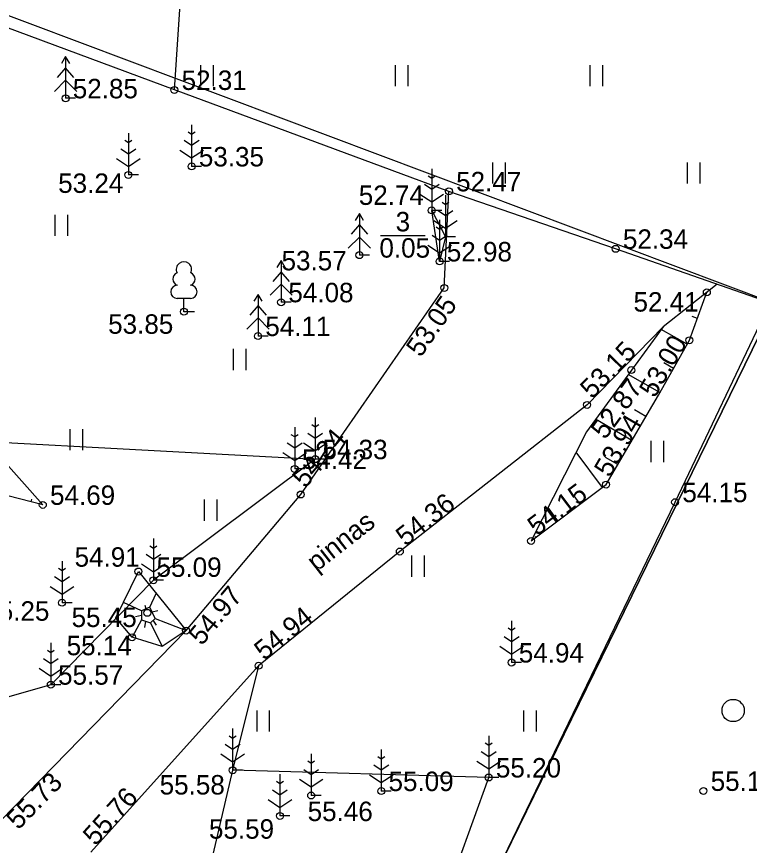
# Model space of a CAD drawing. Extents: x 640971 to 641161, y 6456707 to 6456846.
# Drawn here: x 641063.06 to 641089.42, y 6456775.13 to 6456804.96 of the extents above; entities that cross this region are included whole.
import ezdxf

# ---------------------------------------------------------------- set-up
doc = ezdxf.new("R2010")
doc.units = 0
for name, color, linetype in [('AED', 7, 'Continuous'), ('HALJASTUS', 7, 'Continuous'), ('KORGUS', 7, 'Continuous'), ('PIIR', 7, 'Continuous'), ('PUU', 7, 'Continuous'), ('RELJEEF', 7, 'Continuous'), ('TEE', 7, 'Continuous')]:
    doc.layers.add(name, color=color, linetype=linetype)

msp = doc.modelspace()

# ---------------------------------------------------------------- linework, layer by layer
at = {"layer": 'AED'}
for points in [[(641090.166, 6456794.667), (641084.608, 6456796.606), (641078.61, 6456798.675), (641068.735, 6456802.324), (641053.136, 6456808.131), (641025.157, 6456818.977), (641018.588, 6456821.429)], [(641063.376, 6456739.24), (641067.788, 6456749.061), (641074.205, 6456762.168), (641078.019, 6456769.753), (641079.896, 6456773.292), (641086.747, 6456787.488), (641090.166, 6456794.667), (641093.266, 6456795.586), (641102.966, 6456793.166)]]:
    msp.add_lwpolyline(points, dxfattribs=at)
at = {"layer": 'HALJASTUS'}
for p, q in [((641069.678, 6456803.218), (641069.678, 6456802.457)), ((641070.133, 6456803.218), (641070.133, 6456802.457)), ((641076.678, 6456803.218), (641076.678, 6456802.457)), ((641077.133, 6456803.218), (641077.133, 6456802.457)), ((641083.678, 6456803.218), (641083.678, 6456802.457)), ((641084.133, 6456803.218), (641084.133, 6456802.457)), ((641080.178, 6456799.718), (641080.178, 6456798.957)), ((641080.633, 6456799.718), (641080.633, 6456798.957)), ((641087.178, 6456799.718), (641087.178, 6456798.957)), ((641087.633, 6456799.718), (641087.633, 6456798.957)), ((641064.432, 6456797.829), (641064.432, 6456797.068)), ((641064.887, 6456797.829), (641064.887, 6456797.068)), ((641070.849, 6456793.004), (641070.849, 6456792.242)), ((641071.304, 6456793.004), (641071.304, 6456792.242)), ((641064.979, 6456790.118), (641064.979, 6456789.357)), ((641065.434, 6456790.118), (641065.434, 6456789.357)), ((641085.872, 6456789.695), (641085.872, 6456788.934)), ((641086.327, 6456789.695), (641086.327, 6456788.934)), ((641069.805, 6456787.581), (641069.805, 6456786.82)), ((641070.26, 6456787.581), (641070.26, 6456786.82)), ((641077.266, 6456785.567), (641077.266, 6456784.806)), ((641077.721, 6456785.567), (641077.721, 6456784.806)), ((641071.763, 6456781.603), (641070.831, 6456777.838)), ((641071.695, 6456779.995), (641071.695, 6456779.234)), ((641072.15, 6456779.995), (641072.15, 6456779.234)), ((641081.296, 6456779.995), (641081.296, 6456779.234)), ((641081.751, 6456779.995), (641081.751, 6456779.234))]:
    msp.add_line(p, q, dxfattribs=at)
msp.add_lwpolyline([(641068.735, 6456802.324), (641069.037, 6456806.863), (641069.197, 6456820.226), (641075.607, 6456821.136)], dxfattribs=at)
for points in [[(641078.275, 6456796.153), (641077.993, 6456797.988), (641078.487, 6456797.04)], [(641049.761, 6456783.991), (641052.805, 6456787.41), (641055.525, 6456790.02), (641073.801, 6456789.035), (641067.981, 6456784.676), (641064.291, 6456780.92), (641059.032, 6456779.419), (641053.973, 6456780.733)], [(641068.625, 6456768.382), (641073.539, 6456768.537), (641077.794, 6456771.347), (641080.04, 6456777.579), (641070.831, 6456777.838)]]:
    msp.add_lwpolyline(points, close=True, dxfattribs=at)
msp.add_circle((641088.833, 6456779.989), 0.4, dxfattribs=at)
at = {"layer": 'KORGUS'}
for centre in [(641068.735, 6456802.324), (641064.82, 6456802.023), (641069.355, 6456799.571), (641067.081, 6456799.266), (641078.61, 6456798.675), (641077.993, 6456797.988), (641084.608, 6456796.606), (641075.389, 6456796.379), (641078.275, 6456796.153), (641078.443, 6456795.197), (641087.888, 6456795.043), (641072.575, 6456794.683), (641069.078, 6456794.344), (641071.746, 6456793.467), (641087.262, 6456793.314), (641085.172, 6456792.242), (641083.581, 6456790.989), (641073.801, 6456789.035), (641073.063, 6456788.684), (641084.263, 6456788.121), (641073.28, 6456787.764), (641086.747, 6456787.488), (641064.002, 6456787.391), (641081.567, 6456786.095), (641076.845, 6456785.712), (641067.441, 6456784.992), (641067.981, 6456784.676), (641064.695, 6456783.869), (641067.762, 6456783.505), (641069.157, 6456782.867), (641067.212, 6456782.626), (641071.763, 6456781.603), (641080.864, 6456781.717), (641064.291, 6456780.92), (641070.831, 6456777.838), (641080.04, 6456777.579), (641076.178, 6456777.091), (641087.766, 6456777.097), (641073.655, 6456776.931), (641072.53, 6456776.198)]:
    msp.add_circle(centre, 0.125, dxfattribs=at)
at = {"layer": 'PIIR'}
msp.add_lwpolyline([(641033.15, 6456816.15), (641090.33, 6456794.64), (641063.26, 6456739.26), (641008.51, 6456746.63)], close=True, dxfattribs=at)
msp.add_lwpolyline([(641072.81, 6456728.764), (641063.26, 6456739.26), (641090.33, 6456794.64), (641093.39, 6456795.58), (641103.092, 6456793.035)], dxfattribs=at)
at = {"layer": 'PUU'}
for p, q in [((641064.82, 6456803.523), (641064.67, 6456803.273)), ((641064.97, 6456803.273), (641064.82, 6456803.523)), ((641064.82, 6456803.523), (641064.82, 6456802.023)), ((641064.82, 6456803.123), (641064.52, 6456802.773)), ((641065.12, 6456802.773), (641064.82, 6456803.123)), ((641064.82, 6456802.673), (641064.42, 6456802.273)), ((641065.22, 6456802.273), (641064.82, 6456802.673)), ((641065.18, 6456802.023), (641064.82, 6456802.023)), ((641069.355, 6456801.071), (641069.355, 6456799.571)), ((641067.081, 6456800.766), (641067.081, 6456799.266)), ((641069.355, 6456800.721), (641069.231, 6456800.804)), ((641069.479, 6456800.804), (641069.355, 6456800.721)), ((641067.081, 6456800.416), (641066.957, 6456800.499)), ((641067.205, 6456800.499), (641067.081, 6456800.416)), ((641069.355, 6456800.321), (641069.088, 6456800.499)), ((641069.622, 6456800.499), (641069.355, 6456800.321)), ((641067.081, 6456800.016), (641066.814, 6456800.194)), ((641067.348, 6456800.194), (641067.081, 6456800.016)), ((641068.931, 6456800.16), (641069.355, 6456799.878)), ((641069.355, 6456799.878), (641069.779, 6456800.16)), ((641066.657, 6456799.855), (641067.081, 6456799.573)), ((641067.081, 6456799.573), (641067.505, 6456799.855)), ((641069.715, 6456799.571), (641069.355, 6456799.571)), ((641067.441, 6456799.266), (641067.081, 6456799.266)), ((641077.993, 6456799.488), (641077.993, 6456797.988)), ((641077.993, 6456799.138), (641077.869, 6456799.221)), ((641078.117, 6456799.221), (641077.993, 6456799.138)), ((641077.993, 6456798.738), (641077.726, 6456798.916)), ((641078.26, 6456798.916), (641077.993, 6456798.738)), ((641077.569, 6456798.577), (641077.993, 6456798.295)), ((641077.993, 6456798.295), (641078.417, 6456798.577)), ((641078.487, 6456798.54), (641078.487, 6456797.04)), ((641078.487, 6456798.19), (641078.363, 6456798.273)), ((641078.611, 6456798.273), (641078.487, 6456798.19)), ((641075.389, 6456797.879), (641075.239, 6456797.629)), ((641075.539, 6456797.629), (641075.389, 6456797.879)), ((641075.389, 6456797.879), (641075.389, 6456796.379)), ((641078.353, 6456797.988), (641077.993, 6456797.988)), ((641078.487, 6456797.79), (641078.22, 6456797.968)), ((641078.754, 6456797.968), (641078.487, 6456797.79)), ((641075.389, 6456797.479), (641075.089, 6456797.129)), ((641075.689, 6456797.129), (641075.389, 6456797.479)), ((641078.063, 6456797.629), (641078.487, 6456797.347)), ((641078.275, 6456797.653), (641078.275, 6456796.153)), ((641078.487, 6456797.347), (641078.911, 6456797.629)), ((641078.275, 6456797.303), (641078.151, 6456797.386)), ((641078.399, 6456797.386), (641078.275, 6456797.303)), ((641075.389, 6456797.029), (641074.989, 6456796.629)), ((641075.789, 6456796.629), (641075.389, 6456797.029)), ((641078.275, 6456796.903), (641078.008, 6456797.081)), ((641078.542, 6456797.081), (641078.275, 6456796.903)), ((641078.847, 6456797.04), (641078.487, 6456797.04)), ((641077.851, 6456796.742), (641078.275, 6456796.46)), ((641078.275, 6456796.46), (641078.699, 6456796.742)), ((641075.749, 6456796.379), (641075.389, 6456796.379)), ((641072.575, 6456796.183), (641072.425, 6456795.933)), ((641072.725, 6456795.933), (641072.575, 6456796.183)), ((641072.575, 6456796.183), (641072.575, 6456794.683)), ((641078.635, 6456796.153), (641078.275, 6456796.153)), ((641072.575, 6456795.783), (641072.275, 6456795.433)), ((641072.875, 6456795.433), (641072.575, 6456795.783)), ((641072.575, 6456795.333), (641072.175, 6456794.933)), ((641072.975, 6456794.933), (641072.575, 6456795.333)), ((641069.318, 6456794.819), (641068.838, 6456794.819)), ((641069.078, 6456794.344), (641069.078, 6456794.819)), ((641071.746, 6456794.967), (641071.596, 6456794.717)), ((641071.896, 6456794.717), (641071.746, 6456794.967)), ((641071.746, 6456794.967), (641071.746, 6456793.467)), ((641071.746, 6456794.567), (641071.446, 6456794.217)), ((641072.046, 6456794.217), (641071.746, 6456794.567)), ((641072.935, 6456794.683), (641072.575, 6456794.683)), ((641069.458, 6456794.344), (641069.078, 6456794.344)), ((641071.746, 6456794.117), (641071.346, 6456793.717)), ((641072.146, 6456793.717), (641071.746, 6456794.117)), ((641072.106, 6456793.467), (641071.746, 6456793.467)), ((641073.801, 6456790.535), (641073.801, 6456789.035)), ((641073.063, 6456790.184), (641073.063, 6456788.684)), ((641073.801, 6456790.185), (641073.677, 6456790.268)), ((641073.925, 6456790.268), (641073.801, 6456790.185)), ((641073.063, 6456789.834), (641072.939, 6456789.917)), ((641073.187, 6456789.917), (641073.063, 6456789.834)), ((641073.801, 6456789.785), (641073.534, 6456789.963)), ((641074.068, 6456789.963), (641073.801, 6456789.785)), ((641073.063, 6456789.434), (641072.796, 6456789.612)), ((641073.33, 6456789.612), (641073.063, 6456789.434)), ((641073.377, 6456789.624), (641073.801, 6456789.342)), ((641073.801, 6456789.342), (641074.225, 6456789.624)), ((641072.639, 6456789.273), (641073.063, 6456788.991)), ((641073.063, 6456788.991), (641073.487, 6456789.273)), ((641074.161, 6456789.035), (641073.801, 6456789.035)), ((641073.423, 6456788.684), (641073.063, 6456788.684)), ((641067.981, 6456786.176), (641067.981, 6456784.676)), ((641067.981, 6456785.826), (641067.857, 6456785.909)), ((641068.105, 6456785.909), (641067.981, 6456785.826)), ((641067.981, 6456785.426), (641067.714, 6456785.604)), ((641068.248, 6456785.604), (641067.981, 6456785.426)), ((641064.695, 6456785.369), (641064.695, 6456783.869)), ((641067.557, 6456785.265), (641067.981, 6456784.983)), ((641067.981, 6456784.983), (641068.405, 6456785.265)), ((641064.695, 6456785.019), (641064.571, 6456785.102)), ((641064.819, 6456785.102), (641064.695, 6456785.019)), ((641064.695, 6456784.619), (641064.428, 6456784.797)), ((641064.962, 6456784.797), (641064.695, 6456784.619)), ((641068.341, 6456784.676), (641067.981, 6456784.676)), ((641064.271, 6456784.458), (641064.695, 6456784.176)), ((641064.695, 6456784.176), (641065.119, 6456784.458)), ((641065.055, 6456783.869), (641064.695, 6456783.869)), ((641080.864, 6456783.217), (641080.864, 6456781.717)), ((641080.864, 6456782.867), (641080.74, 6456782.95)), ((641080.988, 6456782.95), (641080.864, 6456782.867)), ((641080.864, 6456782.467), (641080.597, 6456782.645)), ((641081.131, 6456782.645), (641080.864, 6456782.467)), ((641064.291, 6456782.42), (641064.291, 6456780.92)), ((641080.44, 6456782.306), (641080.864, 6456782.024)), ((641080.864, 6456782.024), (641081.288, 6456782.306)), ((641064.291, 6456782.07), (641064.167, 6456782.153)), ((641064.415, 6456782.153), (641064.291, 6456782.07)), ((641064.291, 6456781.67), (641064.024, 6456781.848)), ((641064.558, 6456781.848), (641064.291, 6456781.67)), ((641081.224, 6456781.717), (641080.864, 6456781.717)), ((641063.867, 6456781.509), (641064.291, 6456781.227)), ((641064.291, 6456781.227), (641064.715, 6456781.509)), ((641064.651, 6456780.92), (641064.291, 6456780.92)), ((641070.831, 6456779.338), (641070.831, 6456777.838)), ((641070.831, 6456778.988), (641070.707, 6456779.071)), ((641070.955, 6456779.071), (641070.831, 6456778.988)), ((641080.04, 6456779.079), (641080.04, 6456777.579)), ((641070.831, 6456778.588), (641070.564, 6456778.766)), ((641071.098, 6456778.766), (641070.831, 6456778.588)), ((641080.04, 6456778.729), (641079.916, 6456778.812)), ((641080.164, 6456778.812), (641080.04, 6456778.729)), ((641070.407, 6456778.427), (641070.831, 6456778.145)), ((641070.831, 6456778.145), (641071.255, 6456778.427)), ((641073.655, 6456778.431), (641073.655, 6456776.931)), ((641076.178, 6456778.591), (641076.178, 6456777.091)), ((641080.04, 6456778.329), (641079.773, 6456778.507)), ((641080.307, 6456778.507), (641080.04, 6456778.329)), ((641073.655, 6456778.081), (641073.531, 6456778.164)), ((641073.779, 6456778.164), (641073.655, 6456778.081)), ((641076.178, 6456778.241), (641076.054, 6456778.324)), ((641076.302, 6456778.324), (641076.178, 6456778.241)), ((641079.616, 6456778.168), (641080.04, 6456777.886)), ((641080.04, 6456777.886), (641080.464, 6456778.168)), ((641071.191, 6456777.838), (641070.831, 6456777.838)), ((641073.655, 6456777.681), (641073.388, 6456777.859)), ((641073.922, 6456777.859), (641073.655, 6456777.681)), ((641076.178, 6456777.841), (641075.911, 6456778.019)), ((641076.445, 6456778.019), (641076.178, 6456777.841)), ((641072.53, 6456777.698), (641072.53, 6456776.198)), ((641073.231, 6456777.52), (641073.655, 6456777.238)), ((641073.655, 6456777.238), (641074.079, 6456777.52)), ((641075.754, 6456777.68), (641076.178, 6456777.398)), ((641076.178, 6456777.398), (641076.602, 6456777.68)), ((641080.4, 6456777.579), (641080.04, 6456777.579)), ((641072.53, 6456777.348), (641072.406, 6456777.431)), ((641072.654, 6456777.431), (641072.53, 6456777.348)), ((641072.53, 6456776.948), (641072.263, 6456777.126)), ((641072.797, 6456777.126), (641072.53, 6456776.948)), ((641074.015, 6456776.931), (641073.655, 6456776.931)), ((641076.538, 6456777.091), (641076.178, 6456777.091)), ((641072.106, 6456776.787), (641072.53, 6456776.505)), ((641072.53, 6456776.505), (641072.954, 6456776.787)), ((641072.89, 6456776.198), (641072.53, 6456776.198))]:
    msp.add_line(p, q, dxfattribs=at)
msp.add_lwpolyline([(641076.147, 6456797.088), (641077.751, 6456797.088)], dxfattribs=at)
for centre, radius, start, end in [((641069.078, 6456795.864), 0.277, 332.5799, 207.4201), ((641068.908, 6456795.517), 0.233, 109.0217, 253.1415), ((641069.248, 6456795.517), 0.233, 286.8508, 70.9859), ((641068.841, 6456795.056), 0.238, 90.0016, 269.3953), ((641069.315, 6456795.056), 0.238, 270.6047, 89.9984)]:
    msp.add_arc(centre, radius, start, end, dxfattribs=at)
at = {"layer": 'RELJEEF'}
for p, q in [((641087.888, 6456795.043), (641087.888, 6456795.043)), ((641087.548, 6456794.103), (641087.354, 6456794.173)), ((641087.183, 6456793.174), (641086.248, 6456793.703)), ((641086.69, 6456792.303), (641086.344, 6456792.499)), ((641086.198, 6456791.433), (641085.054, 6456792.08)), ((641085.695, 6456790.569), (641085.288, 6456790.807)), ((641085.19, 6456789.706), (641083.882, 6456790.471)), ((641084.132, 6456788.022), (641083.182, 6456789.286)), ((641084.685, 6456788.842), (641084.241, 6456789.102)), ((641083.332, 6456787.422), (641083.114, 6456787.711)), ((641063.586, 6456787.498), (641063.61, 6456787.591)), ((641082.533, 6456786.821), (641082.175, 6456787.297)), ((641081.733, 6456786.22), (641081.713, 6456786.247)), ((641067.852, 6456783.713), (641068.083, 6456784.197)), ((641067.554, 6456783.583), (641066.903, 6456783.881)), ((641067.669, 6456783.782), (641067.707, 6456783.649)), ((641067.34, 6456783.371), (641067.554, 6456783.42)), ((641068.137, 6456783.583), (641067.937, 6456783.526)), ((641067.554, 6456783.259), (641067.212, 6456782.626)), ((641067.677, 6456782.979), (641067.702, 6456783.208)), ((641067.877, 6456783.147), (641068.29, 6456782.297)), ((641068.092, 6456783.059), (641067.97, 6456783.236)), ((641068.039, 6456783.303), (641069.157, 6456782.867))]:
    msp.add_line(p, q, dxfattribs=at)
for points in [[(641029.403, 6456808.378), (641032.202, 6456806.989), (641041.064, 6456802.096), (641051.306, 6456795.383), (641059.265, 6456792.722), (641064.002, 6456787.391)], [(641064.002, 6456787.391), (641059.004, 6456788.677), (641049.13, 6456792.524), (641040.676, 6456797.138), (641032.568, 6456803.905), (641029.403, 6456808.378)], [(641081.567, 6456786.095), (641084.263, 6456788.121), (641086.144, 6456791.337), (641087.262, 6456793.314), (641087.888, 6456795.043)], [(641086.32, 6456793.801), (641085.172, 6456792.242), (641083.555, 6456790.022), (641081.567, 6456786.095)], [(641067.441, 6456784.992), (641069.157, 6456782.867), (641068.29, 6456782.299), (641067.212, 6456782.626), (641066.633, 6456783.324), (641067.441, 6456784.992)], [(641067.852, 6456783.713), (641067.554, 6456783.583), (641067.554, 6456783.259), (641067.877, 6456783.147), (641068.039, 6456783.303), (641067.852, 6456783.713)]]:
    msp.add_lwpolyline(points, dxfattribs=at)
at = {"layer": 'TEE'}
for points in [[(641062.492, 6456776.028), (641069.157, 6456782.867), (641073.28, 6456787.764), (641078.443, 6456795.197), (641078.61, 6456798.675)], [(641088.255, 6456795.334), (641086.32, 6456793.801), (641083.581, 6456790.989), (641076.845, 6456785.712), (641071.763, 6456781.603), (641065.724, 6456774.894)]]:
    msp.add_lwpolyline(points, dxfattribs=at)

# ---------------------------------------------------------------- texts
at = {"layer": 'KORGUS'}
for s, p in [(' 52.31', (641068.735, 6456802.324)), (' 52.85', (641064.82, 6456802.023)), (' 53.35', (641069.355, 6456799.571)), (' 53.24', (641064.295, 6456798.619)), (' 52.47', (641078.61, 6456798.675)), (' 52.74', (641075.108, 6456798.187)), (' 52.34', (641084.608, 6456796.606)), (' 52.98', (641078.275, 6456796.153)), (' 53.57', (641072.33, 6456795.832)), (' 54.08', (641072.575, 6456794.683)), (' 52.41', (641084.99, 6456794.347)), (' 53.85', (641066.093, 6456793.548)), (' 54.11', (641071.746, 6456793.467)), (' 54.33', (641073.801, 6456789.035)), (' 54.42', (641073.063, 6456788.684)), (' 54.69', (641064.002, 6456787.391)), (' 54.15', (641086.747, 6456787.488)), (' 54.91', (641064.885, 6456785.166)), (' 55.09', (641067.832, 6456784.8)), (' 55.25', (641061.636, 6456783.222)), (' 55.45', (641064.777, 6456782.995)), (' 55.14', (641064.6, 6456781.979)), (' 54.94', (641080.864, 6456781.717)), (' 55.57', (641064.291, 6456780.92)), (' 55.20', (641080.04, 6456777.579)), (' 55.09', (641076.178, 6456777.091)), (' 55.16', (641087.766, 6456777.097)), (' 55.58', (641067.946, 6456776.967)), (' 55.46', (641073.269, 6456776.011)), (' 55.59', (641069.719, 6456775.377))]:
    msp.add_text(s, height=0.7, dxfattribs=at).set_placement(p)
for s, rotation, p in [(' 53.05', 55.216, (641077.448, 6456792.457)), (' 53.15', 45.7534, (641083.581, 6456790.989)), (' 53.00', 59.5287, (641085.882, 6456790.984)), (' 52.87', 53.9312, (641084.078, 6456789.5)), (' 53.94', 59.6771, (641084.263, 6456788.121)), (' 54.34', 49.9045, (641073.28, 6456787.764)), (' 54.15', 36.9243, (641081.567, 6456786.095)), (' 54.36', 38.0752, (641076.845, 6456785.712)), (' 54.97', 49.9045, (641069.549, 6456782.096)), (' 54.94', 38.9569, (641071.763, 6456781.603)), (' 55.73', 45.7382, (641062.94, 6456775.481)), (' 55.76', 48.0085, (641065.724, 6456774.894))]:
    msp.add_text(s, height=0.7, rotation=rotation, dxfattribs=at).set_placement(p)
at = {"layer": 'PUU'}
for s, p in [('3', (641076.694, 6456797.234)), ('0.05', (641076.11, 6456796.289))]:
    msp.add_text(s, height=0.7, dxfattribs=at).set_placement(p)
at = {"layer": 'TEE'}
msp.add_text('pinnas', height=0.7, rotation=38.0752, dxfattribs=at).set_placement((641073.844, 6456784.96))

doc.saveas('drawing.dxf')
